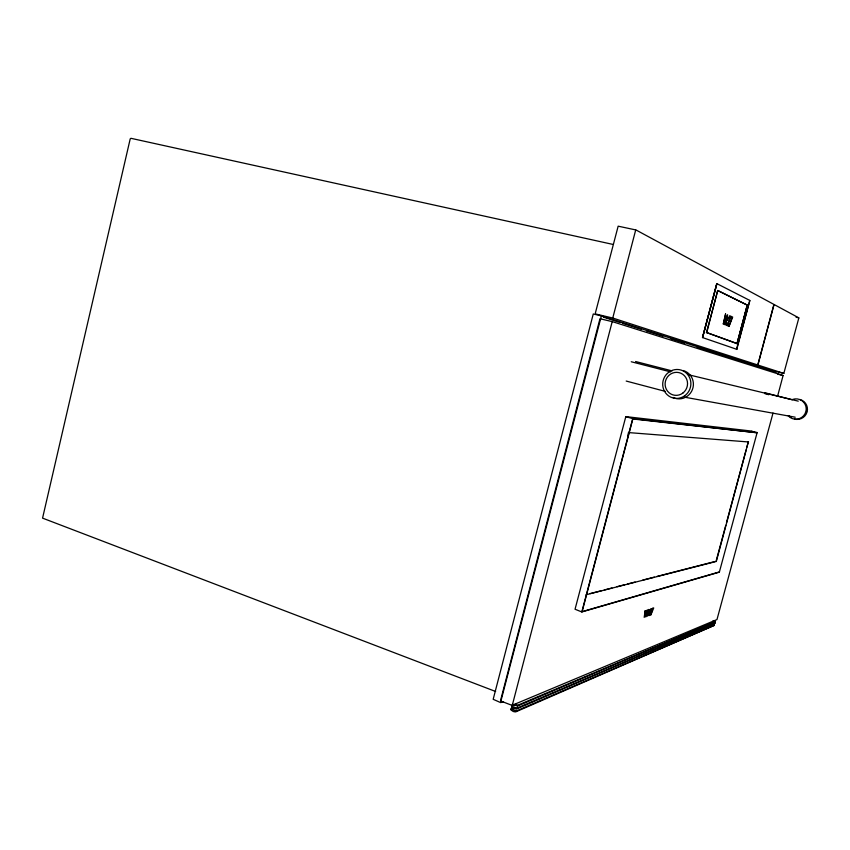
<?xml version="1.0" encoding="UTF-8"?>
<svg xmlns="http://www.w3.org/2000/svg" width="850" height="850" viewBox="0 0 850 850"><rect width="100%" height="100%" fill="white"/><g stroke="black" fill="none" stroke-linecap="round" stroke-linejoin="round"><path stroke-width="1.27" d="M798.83 317.985L783.817 373.426L612.754 318.038L595.786 314.022L595.329 313.193L618.162 226.174L636.023 229.989L798.862 317.879L796.067 317.263M736.472 349.403L749.891 300.475L716.805 283.613L702.461 337.546L736.833 349.339M706.456 332.488L737.184 343.581L747.437 305.161L717.804 290.487L706.456 332.488L737.12 343.687M747.426 305.203L717.623 290.519L706.754 332.605M629.159 432.852L628.851 432.289M635.694 229.999L612.754 318.038M612.181 321.736L512.412 704.788L511.636 705.213L501.054 701.144L500.618 700.251L599.962 318.729L612.51 321.693L783.105 375.477L777.527 396.419M601.354 315.956L500.512 702.546L493.181 699.306L593.268 313.979L601.545 315.934L775.88 372.013M515.897 711.811L714.425 625.313L516.173 711.025C514.749 714.074 505.931 707.359 514.803 707.529M516.651 708.921L714.935 623.433L516.917 708.146C515.514 711.195 506.674 704.491 515.546 704.671M517.469 706.053L715.434 621.562L517.671 705.256L517.395 706.042L512.518 704.204M757.095 432.767L632.708 418.604L581.814 611.957L719.334 572.178L757.084 432.767L632.836 418.986L582.122 611.628L719.482 571.891M716.794 283.634L702.578 337.567L716.975 283.581M773.022 413.047L716.975 619.565L512.21 705.266M715.296 622.072L713.044 621.308M627.799 436.486L628.405 432.671M748.329 441.883L716.316 561.446L586.086 594.777M747.192 305.15L737.003 343.687L747.309 305.076M757.86 364.618L773.84 304.736M758.009 364.65L773.999 304.767M716.114 561.085L725.783 525.268M726.474 522.718L746.162 449.799M746.852 447.238L748.244 441.979M775.88 371.79L697.032 346.991M648.284 611.883L647.732 613.944A2.603 0.659 -72.4 0 0 647.742 615.049L648.571 614.763M649.23 613.434L649.782 611.373A2.582 0.659 -72.4 0 0 649.772 610.268L648.943 610.555M736.759 349.467L749.774 300.454M751.793 431.354L757.138 432.501M751.91 431.109L625.812 416.606L575.046 609.237L581.814 611.957M613.094 244.449L130.953 138.306L130.199 138.911L42.564 518.128L495.646 691.496M648.964 609.854L650.154 609.461A3.506 0.882 -72.4 0 1 650.154 610.969L650.091 611.384A3.857 0.978 -72.4 0 1 649.751 612.744L649.453 613.626A3.527 0.892 -72.4 0 1 648.561 615.442L647.36 615.857M729.332 317.22L728.705 318.208L729.64 315.871A3.156 0.807 -75.6 0 1 729.991 315.764A3.517 0.903 -75.6 0 1 730.171 315.956L730.267 316.317A2.784 0.712 -75.6 0 1 730.278 317.156L730.012 318.686A4.218 1.073 -75.6 0 1 729.555 320.28L727.685 324.317L728.609 324.7L728.259 326.028L726.729 325.401L729.194 320.174A2.986 0.765 -75.6 0 0 729.417 319.515L729.597 317.124A2.21 0.563 -75.6 0 0 729.332 317.22M628.766 432.597L748.574 441.968M510.935 709.878L513.379 708.836M503.466 701.622L500.841 702.578M590.091 593.608L601.662 590.644M604.233 589.974L611.947 587.998M617.079 586.67L624.793 584.694M627.364 584.035L635.077 582.048M642.791 580.072L654.351 577.097M656.923 576.438L714.754 561.563M783.827 373.352L776.178 371.535M625.759 416.691L632.708 418.604M684.271 397.131L795.196 417.201M511.87 706.265L516.842 708.178M511.116 709.144L516.088 711.067M688.33 374.712L798.256 401.147M777.771 374.159L783.073 375.562M764.734 392.721L792.296 399.787M765.032 393.741L768.814 394.708M635.577 361.516L672.074 370.887M631.263 361.76L670.586 371.875M626.206 381.055L665.412 391.404M603.436 317.156L619.884 322.394M622.412 323.202L641.378 329.248M646.436 330.862L662.883 336.101M670.469 338.523L684.378 342.954M713.182 620.787L715.434 621.562M712.672 622.657L714.935 623.433M712.173 624.537L714.425 625.313M515.1 704.321L517.597 705.298M647.519 615.782A3.527 0.892 -72.4 0 1 647.796 613.02M648.051 612.202A3.527 0.892 -72.4 0 1 649.092 609.96M647.615 613.041A3.857 0.978 -72.4 0 1 647.902 612.096M649.283 613.254A2.582 0.659 -72.4 0 1 648.624 614.571M648.391 611.841A2.582 0.659 -72.4 0 1 649.049 610.523M806.554 411.644A8.107 7.99 -19.9 0 1 806.119 412.834M792.636 399.426A10.296 10.168 -21.5 0 1 805.173 404.451A10.296 10.168 -21.5 0 1 801.635 417.456A10.296 10.168 -21.5 0 1 788.194 415.777M799.871 399.479A10.253 10.115 -20.8 0 1 807.107 411.857A10.253 10.115 -20.8 0 1 794.527 419.103M790.957 417.371A10.253 10.115 -20.8 0 1 789.501 416.022M683.028 370.526A14.439 13.972 -71.4 0 1 692.484 389.364A14.439 13.972 -71.4 0 1 673.062 397.46M725.135 322.915C727.855 321.481 728.174 308.029 725.135 322.915M724.657 323.616L725.018 324.806L727.218 319.356L727.589 314.712L726.059 317.379L724.657 323.616M726.102 324.923L726.633 323.606L726.112 324.828M727.43 319.929L727.972 318.612L727.43 319.929M645.171 610.746L644.183 617.376L646.446 611.511C642.791 628.83 652.396 597.773 646.266 614.678L646.935 610.162L644.799 615.177L645.171 610.746M725.592 313.979L723.308 324.009L725.592 313.979M651.143 608.781L649.336 615.549L650.803 614.253L649.867 614.571L651.143 608.781M652.63 608.292L650.834 615.028L653.735 607.931L652.63 608.292M731.149 316.413L730.787 317.741L731.818 318.187L728.971 326.464L732.679 317.082L731.149 316.413M682.89 393.051A11.549 11.178 -71.7 0 0 680.903 373.246A11.549 11.178 -71.7 0 0 665.168 385.263A11.549 11.178 -71.7 0 0 682.89 393.051M684.611 395.834A14.535 14.057 -71.6 0 0 683.049 370.844A14.535 14.057 -71.6 0 0 662.724 385.167A14.535 14.057 -71.6 0 0 684.611 395.834"/></g></svg>
